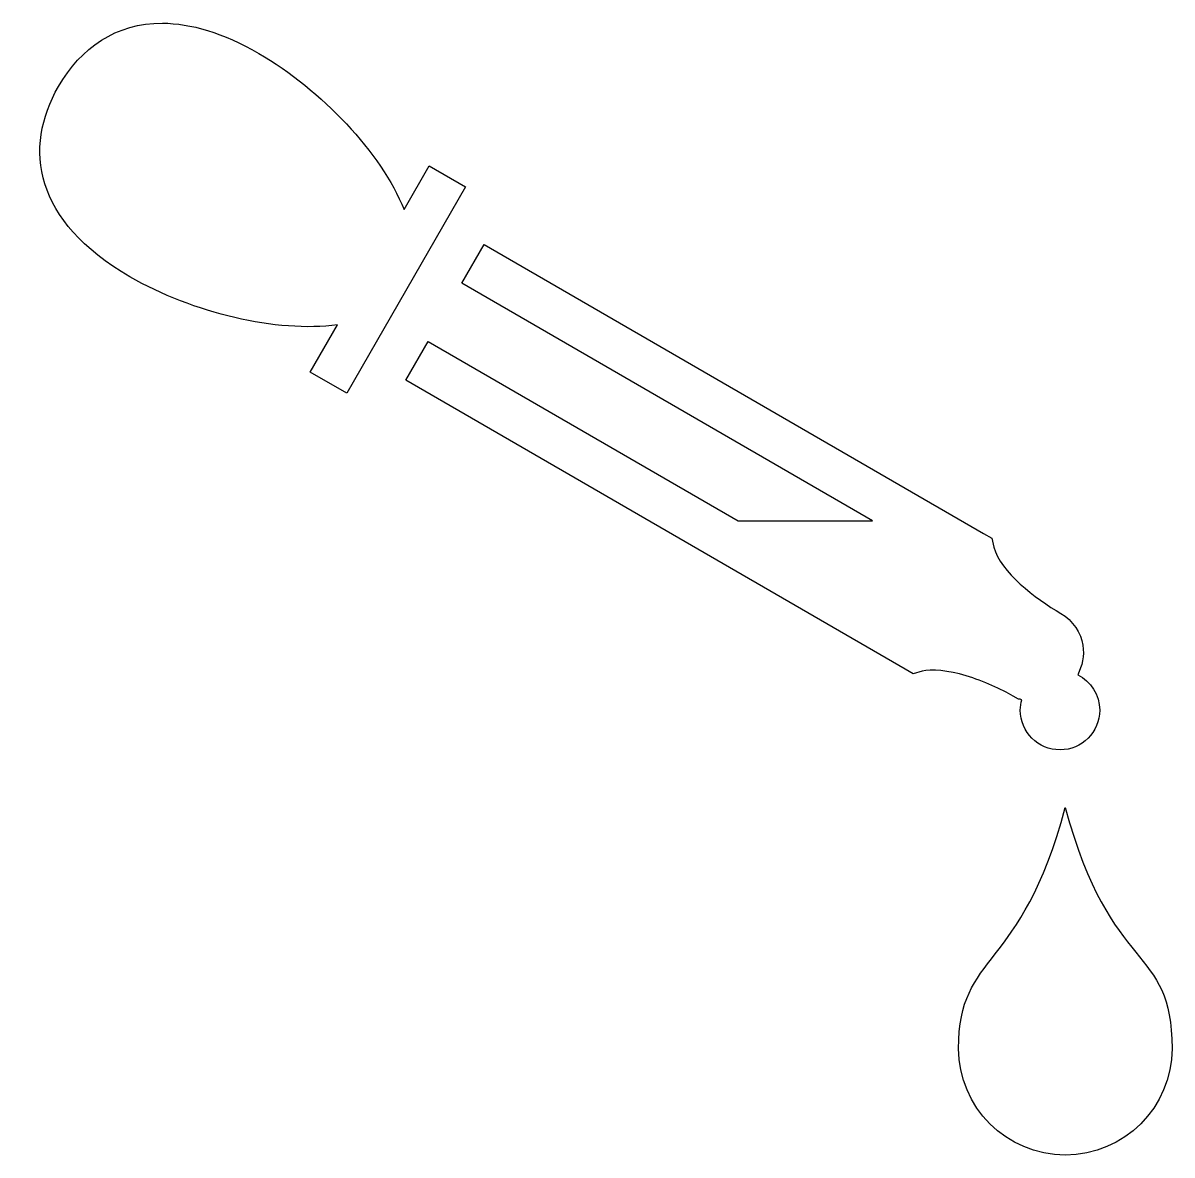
# Model space of a CAD drawing. Header units: centimetres. Extents: x -10.2 to 10, y -10.1 to 9.9.
import ezdxf

# ---------------------------------------------------------------- set-up
doc = ezdxf.new("R2010")
doc.units = ezdxf.units.CM
doc.header["$MEASUREMENT"] = 0
doc.layers.add('Layer 1', color=7, linetype='Continuous')

msp = doc.modelspace()

# ---------------------------------------------------------------- linework, layer by layer
at = {"layer": 'Layer 1'}
for points, knots in [([(-7.75233, 9.87127), (-8.57503, 9.87532), (-9.19393, 9.43454), (-9.58537, 8.75508), (-9.58537, 8.75508), (-10.21148, 7.66807), (-10.0181, 6.37875), (-8.32687, 5.4002), (-8.32687, 5.4002), (-7.21558, 4.75714), (-5.7324, 4.40757), (-4.6688, 4.55153), (-4.6688, 4.55153), (-4.6688, 4.55153), (-5.14842, 3.71998), (-5.14842, 3.71998), (-5.14842, 3.71998), (-5.14842, 3.71998), (-4.50536, 3.3484), (-4.50536, 3.3484), (-4.50536, 3.3484), (-4.50536, 3.3484), (-2.41012, 6.98539), (-2.41012, 6.98539), (-2.41012, 6.98539), (-2.41012, 6.98539), (-3.05318, 7.35702), (-3.05318, 7.35702), (-3.05318, 7.35702), (-3.05318, 7.35702), (-3.49594, 6.58872), (-3.49594, 6.58872), (-3.49594, 6.58872), (-3.90328, 7.58401), (-4.94627, 8.69577), (-6.05764, 9.33891), (-6.05764, 9.33891), (-6.69185, 9.7059), (-7.25867, 9.86879), (-7.75229, 9.87124), (-7.75229, 9.87124), (-7.75229, 9.87124), (-7.75233, 9.87127), (-7.75233, 9.87127)], [0, 0, 0, 0, 0.08333333, 0.08333333, 0.08333333, 0.08333333, 0.16666667, 0.16666667, 0.16666667, 0.16666667, 0.25, 0.25, 0.25, 0.25, 0.33333333, 0.33333333, 0.33333333, 0.33333333, 0.41666667, 0.41666667, 0.41666667, 0.41666667, 0.5, 0.5, 0.5, 0.5, 0.58333333, 0.58333333, 0.58333333, 0.58333333, 0.66666667, 0.66666667, 0.66666667, 0.66666667, 0.75, 0.75, 0.75, 0.75, 0.83333333, 0.83333333, 0.83333333, 0.83333333, 1, 1, 1, 1]), ([(-2.08601, 5.96947), (-2.08601, 5.96947), (-2.47999, 5.28551), (-2.47999, 5.28551), (-2.47999, 5.28551), (-2.47999, 5.28551), (4.76236, 1.09507), (4.76236, 1.09507), (4.76236, 1.09507), (4.76236, 1.09507), (2.39042, 1.09506), (2.39042, 1.09506), (2.39042, 1.09506), (2.39042, 1.09506), (-3.07295, 4.25766), (-3.07295, 4.25766), (-3.07295, 4.25766), (-3.07295, 4.25766), (-3.46697, 3.57496), (-3.46697, 3.57496), (-3.46697, 3.57496), (-3.46697, 3.57496), (5.33551, -1.51805), (5.33551, -1.51805), (5.33551, -1.51805), (5.33551, -1.51805), (5.47787, -1.60112), (5.47787, -1.60112), (5.47787, -1.60112), (5.47787, -1.60112), (5.636, -1.55756), (5.636, -1.55756), (5.636, -1.55756), (5.79223, -1.5148), (6.09913, -1.54111), (6.40953, -1.63532), (6.40953, -1.63532), (6.71989, -1.72965), (7.03543, -1.87897), (7.23838, -1.99645), (7.23838, -1.99645), (7.23838, -1.99645), (7.33064, -2.04916), (7.33064, -2.04916), (7.33064, -2.04916), (7.33064, -2.04916), (7.36101, -2.04915), (7.36101, -2.04915), (7.36101, -2.04915), (7.37046, -2.05261), (7.38032, -2.05526), (7.38994, -2.05843), (7.38994, -2.05843), (7.37392, -2.11717), (7.36489, -2.17895), (7.36489, -2.24283), (7.36489, -2.24283), (7.36489, -2.6293), (7.6782, -2.94257), (8.06463, -2.94257), (8.06463, -2.94257), (8.4511, -2.94257), (8.76437, -2.62935), (8.76437, -2.24292), (8.76437, -2.24292), (8.76437, -1.96895), (8.60624, -1.73311), (8.37693, -1.61829), (8.37693, -1.61829), (8.45591, -1.4648), (8.49711, -1.28706), (8.46784, -1.09515), (8.46784, -1.09515), (8.43537, -0.88148), (8.29187, -0.65998), (8.08044, -0.53769), (8.08044, -0.53769), (7.62882, -0.27633), (7.00878, 0.1978), (6.901, 0.62986), (6.901, 0.62986), (6.901, 0.62986), (6.86022, 0.79191), (6.86022, 0.79191), (6.86022, 0.79191), (6.86022, 0.79191), (6.71525, 0.87498), (6.71525, 0.87498), (6.71525, 0.87498), (6.71525, 0.87498), (-2.08605, 5.96942), (-2.08605, 5.96942), (-2.08605, 5.96942), (-2.08605, 5.96942), (-2.08601, 5.96947), (-2.08601, 5.96947)], [0, 0, 0, 0, 0.04, 0.04, 0.04, 0.04, 0.08, 0.08, 0.08, 0.08, 0.12, 0.12, 0.12, 0.12, 0.16, 0.16, 0.16, 0.16, 0.2, 0.2, 0.2, 0.2, 0.24, 0.24, 0.24, 0.24, 0.28, 0.28, 0.28, 0.28, 0.32, 0.32, 0.32, 0.32, 0.36, 0.36, 0.36, 0.36, 0.4, 0.4, 0.4, 0.4, 0.44, 0.44, 0.44, 0.44, 0.48, 0.48, 0.48, 0.48, 0.52, 0.52, 0.52, 0.52, 0.56, 0.56, 0.56, 0.56, 0.6, 0.6, 0.6, 0.6, 0.64, 0.64, 0.64, 0.64, 0.68, 0.68, 0.68, 0.68, 0.72, 0.72, 0.72, 0.72, 0.76, 0.76, 0.76, 0.76, 0.8, 0.8, 0.8, 0.8, 0.84, 0.84, 0.84, 0.84, 0.88, 0.88, 0.88, 0.88, 0.92, 0.92, 0.92, 0.92, 1, 1, 1, 1]), ([(8.15828, -3.95983), (7.37143, -6.89615), (6.2778, -6.48949), (6.2778, -8.20825), (6.2778, -8.20825), (6.2778, -9.2463), (7.12032, -10.08738), (8.15824, -10.08738), (8.15824, -10.08738), (9.19612, -10.08738), (10.03859, -9.24626), (10.03859, -8.20821), (10.03859, -8.20821), (10.03859, -6.35274), (8.95901, -6.94844), (8.15819, -3.95979), (8.15819, -3.95979), (8.15819, -3.95979), (8.15828, -3.95983), (8.15828, -3.95983)], [0, 0, 0, 0, 0.16666667, 0.16666667, 0.16666667, 0.16666667, 0.33333333, 0.33333333, 0.33333333, 0.33333333, 0.5, 0.5, 0.5, 0.5, 0.66666667, 0.66666667, 0.66666667, 0.66666667, 1, 1, 1, 1])]:
    msp.add_open_spline(points, degree=3, knots=knots, dxfattribs=at)

doc.saveas('drawing.dxf')
